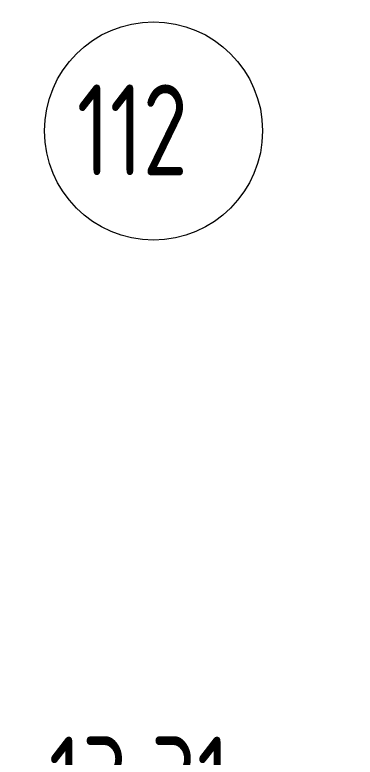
# Model space of a CAD drawing. Header units: millimetres. Extents: x -259809 to 472825, y -397243 to 31861.
# Drawn here: x -50972 to -50036, y -363882 to -361841 of the extents above; entities that cross this region are included whole.
import ezdxf

# ---------------------------------------------------------------- set-up
doc = ezdxf.new("R2010")
doc.units = ezdxf.units.MM
doc.layers.add('лс', color=5, linetype='Continuous', lineweight=30)
doc.layers.add('Марки помещений', color=252, linetype='Continuous', lineweight=20)
doc.styles.add('GOST Common_3', font='', dxfattribs={"height": 3.5})
doc.styles.get('GOST Common_3').set_extended_font_data('GOST 2.304 type A')

# ---------------------------------------------------------------- blocks, each defined once
blk = doc.blocks.new('1 этаж')
at = {"layer": 'Марки помещений', "color": 251, "true_color": 0x636466}
blk.add_circle((-50590.8, -9473.4), 300, dxfattribs=at)
at = {"layer": 'Марки помещений', "color": 251, "true_color": 0x636466, "style": 'GOST Common_3', "width": 0.9}
for s, p in [('112', (-50801.9, -9595.7)), ('%%U13,31', (-50879, -11388.8))]:
    blk.add_text(s, height=250, dxfattribs=at).set_placement(p)

msp = doc.modelspace()

# ---------------------------------------------------------------- hatches: boundary and pattern name
at = {"layer": 'лс', "lineweight": 5}
h = msp.add_hatch(dxfattribs=at)
h.set_pattern_fill('ANSI31', color=6, scale=100)
h.set_pattern_definition([(45, (7e-12, 55557.13), (-224.5064, 224.5064), [])])
h.paths.add_polyline_path([(-51574.6, -358204), (-59024.2, -358204), (-59024.2, -366382.8), (-40856.4, -366382.8), (-40856.4, -364571.2), (-51574.6, -364571.2)])
edge = h.paths.add_edge_path(flags=16)
edge.add_ellipse((-57731.6, -358888.8), major_axis=(911.9, 0), ratio=0.29514, start_angle=0, end_angle=360)
h.paths.add_polyline_path([(-58219.1, -359161), (-57272.7, -359161), (-57272.7, -358652.5), (-58219.1, -358652.5)], flags=24)

# ---------------------------------------------------------------- block references
msp.add_blockref('1 этаж', (0, -352686.9))

doc.saveas('drawing.dxf')
